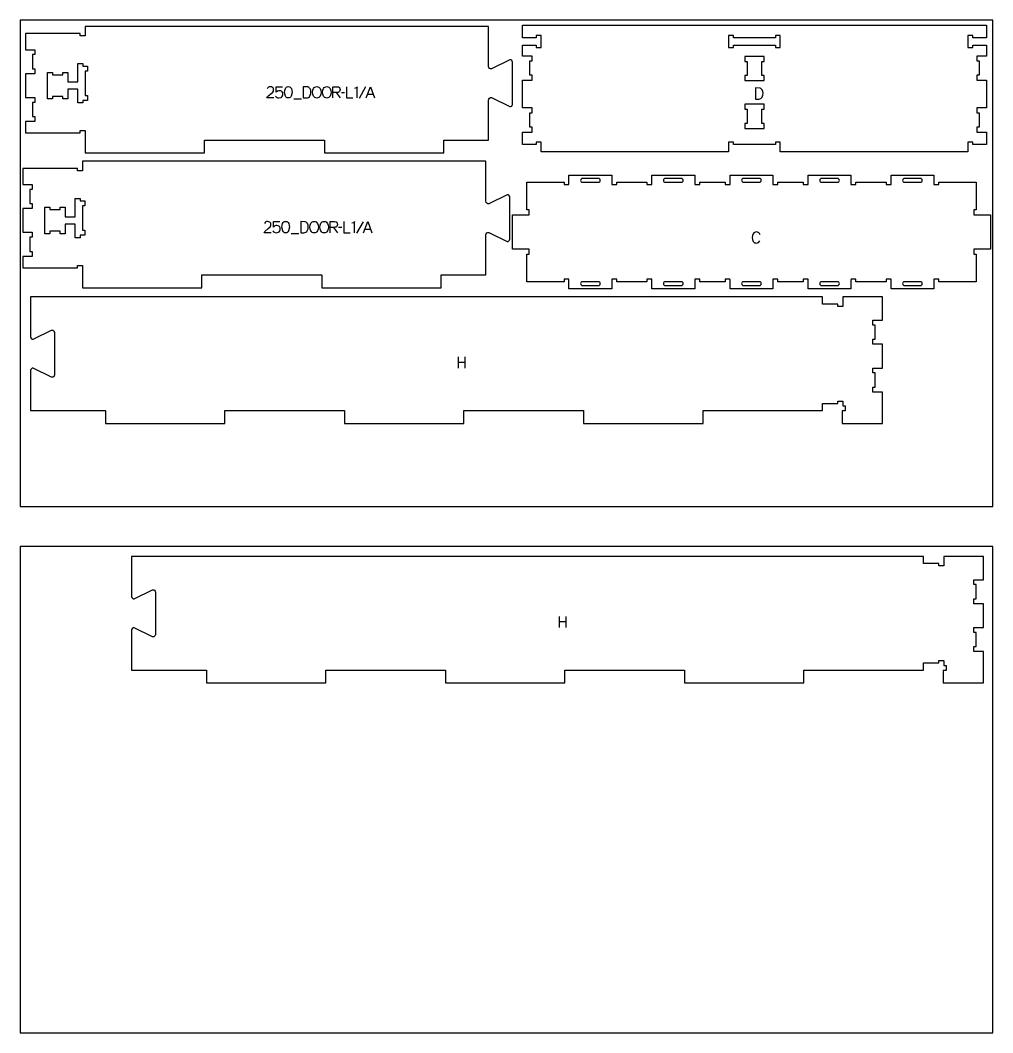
# Model space of a CAD drawing. Header units: millimetres. Extents: x -1220 to 1220, y -1930 to 4127.
# Drawn here: x -1220 to 1220, y -1930 to 610 of the extents above; entities that cross this region are included whole.
import ezdxf

# ---------------------------------------------------------------- set-up
doc = ezdxf.new("R2010")
doc.units = ezdxf.units.MM
for name, color, linetype, true_color in [('0_SHEET_SPRUCEPLY_2440X122', 1, 'Continuous', 0xff0000), ('1_ANYTOOL_1MMDEEP_LABELS_S', 2, 'Continuous', 0xffff00), ('3_ANYTOOL_CUTTHROUGH_INSID', 4, 'Continuous', 0x00ffff), ('4_ANYTOOL_CUTTHROUGH_OUTSI', 5, 'Continuous', 0x0000ff)]:
    doc.layers.add(name, color=color, linetype=linetype, true_color=true_color)

msp = doc.modelspace()

# ---------------------------------------------------------------- linework, layer by layer
at = {"layer": '0_SHEET_SPRUCEPLY_2440X122'}
for points in [[(-1220, 610), (-1220, -610), (1220, -610), (1220, 610)], [(-1220, -710), (-1220, -1930), (1220, -1930), (1220, -710)]]:
    msp.add_lwpolyline(points, close=True, dxfattribs=at)
at = {"layer": '1_ANYTOOL_1MMDEEP_LABELS_S'}
for p, q in [((-353.4, 442.8, 0), (-369.4, 414.1, 0)), ((-533.9, 412.9, 0), (-514.6, 412.9, 0)), ((-427.2, 428.7, 0), (-417.4, 415.2, 0)), ((-406.2, 428.2, 0), (-414.4, 428.1, 0)), ((-348.5, 424.2, 0), (-334.6, 424.2, 0)), ((-360, 104.6, 0), (-376.1, 75.9, 0)), ((-433.9, 90.5, 0), (-424.1, 77, 0)), ((-412.9, 90, 0), (-421.1, 89.9, 0)), ((-355.2, 86, 0), (-341.3, 86, 0)), ((-540.6, 74.7, 0), (-521.3, 74.7, 0)), ((-121.1, -234.6, 0), (-121.1, -262.6, 0)), ((-104.1, -248.4, 0), (-121.1, -248.4, 0)), ((-104.1, -262.6, 0), (-104.1, -234.6, 0)), ((132.2, -885.7, 0), (132.2, -913.7, 0)), ((149.3, -913.7, 0), (149.3, -885.7, 0)), ((149.3, -899.4, 0), (132.2, -899.4, 0))]:
    msp.add_line(p, q, dxfattribs=at)
for points in [[(-583.9, 415.3), (-601, 415.3), (-599.5, 418.5), (-591.6, 425.4), (-586.5, 429.8), (-584.9, 432.4), (-584.3, 435.6), (-584.9, 438.9), (-585.6, 440.2), (-586.7, 441.3), (-589.3, 442.7), (-592.6, 443.2), (-595.2, 442.9), (-597.4, 442), (-599.2, 440.6), (-600.6, 438.5)], [(-579.3, 419.7), (-577.6, 417.7), (-575.6, 416.3), (-573.4, 415.5), (-570.9, 415.2), (-565.5, 416.2), (-563.3, 417.7), (-561.7, 420.2), (-561, 422), (-560.8, 423.8), (-561.4, 427.5), (-563, 430.5), (-564.3, 431.7), (-565.8, 432.6), (-569.5, 433.2), (-572, 433), (-574.2, 432.2), (-578.2, 429.2), (-577.5, 443.2), (-562.4, 443.2)], [(-435.6, 415.2), (-435.6, 443.2), (-425, 443.2), (-421.7, 442.8), (-420.5, 442.2), (-419.4, 441.4), (-418.6, 440.4), (-418, 439.1), (-417.6, 435.9), (-418, 433.4), (-419.2, 431.1), (-420.1, 430.1), (-421.2, 429.4), (-422.4, 429), (-423.7, 428.8), (-425.3, 428.7), (-427.2, 428.7), (-435.6, 428.7)], [(-401.4, 443.2), (-401.4, 415.2), (-385.5, 415.2)], [(-374.6, 415.2), (-374.6, 443.3), (-374.8, 442.2), (-375.3, 441.3), (-376, 440.6), (-377, 440.1), (-381.1, 439.2)], [(-351.8, 415.2), (-341.6, 443.2), (-331.3, 415.2)], [(-590.6, 77.1), (-607.6, 77.1), (-606.2, 80.3), (-598.3, 87.3), (-593.2, 91.7), (-591.6, 94.3), (-591, 97.4), (-591.6, 100.7), (-592.3, 102), (-593.4, 103.1), (-596, 104.6), (-599.3, 105.1), (-601.9, 104.8), (-604.1, 103.9), (-605.8, 102.4), (-607.2, 100.3)], [(-586, 81.5), (-584.3, 79.6), (-582.3, 78.2), (-580.1, 77.3), (-577.6, 77.1), (-572.2, 78), (-570, 79.5), (-568.4, 82), (-567.7, 83.8), (-567.5, 85.6), (-568, 89.3), (-569.7, 92.3), (-571, 93.5), (-572.5, 94.4), (-576.2, 95.1), (-578.7, 94.8), (-580.9, 94), (-584.8, 91), (-584.2, 105.1), (-569, 105.1)], [(-442.3, 77.1), (-442.3, 105.1), (-431.7, 105.1), (-428.4, 104.6), (-427.1, 104), (-426.1, 103.2), (-425.3, 102.2), (-424.7, 100.9), (-424.2, 97.7), (-424.7, 95.2), (-425.9, 92.9), (-426.8, 91.9), (-427.9, 91.2), (-429, 90.8), (-430.4, 90.6), (-432, 90.5), (-433.9, 90.5), (-442.2, 90.5)], [(-408.1, 105.1), (-408.1, 77.1), (-392.2, 77.1)], [(-381.2, 77.1), (-381.2, 105.1), (-381.5, 104.1), (-382, 103.2), (-382.7, 102.5), (-383.7, 101.9), (-387.8, 101)], [(-358.4, 77.1), (-348.3, 105.1), (-338, 77.1)]]:
    msp.add_lwpolyline(points, dxfattribs=at)
for points in [[(-547.4, 443.5), (-544.8, 443.1), (-542.8, 442), (-541.1, 440.4), (-539.8, 438.4), (-538.4, 433.7), (-537.9, 428.9), (-539.9, 419.6), (-541.1, 417.6), (-542.8, 416.2), (-544.9, 415.3), (-547.4, 415), (-549.9, 415.3), (-552, 416.2), (-553.6, 417.6), (-554.8, 419.7), (-556.8, 428.9), (-556.4, 433.8), (-554.9, 438.5), (-553.6, 440.4), (-552, 442), (-549.9, 443.1)], [(-509.8, 443.2), (-509.8, 415.2), (-501.8, 415.3), (-498.9, 415.6), (-496.5, 416.5), (-494.6, 418), (-493.2, 420), (-491.3, 424.8), (-490.7, 429.9), (-491.3, 434.2), (-493, 438.1), (-496.3, 441.6), (-498.3, 442.6)], [(-475.7, 443.6), (-473.1, 443.2), (-471, 442.2), (-467.8, 438.7), (-465.9, 434), (-465.3, 429.1), (-466, 424.3), (-467.9, 419.6), (-469.4, 417.5), (-471.2, 416), (-473.4, 415.1), (-476, 414.8), (-478.7, 415.1), (-481, 416), (-482.9, 417.5), (-484.4, 419.6), (-486.3, 424.5), (-487, 429.4), (-486.3, 434.4), (-484.3, 439), (-482.7, 441), (-480.8, 442.4), (-478.4, 443.3)], [(-450.6, 443.6), (-448, 443.2), (-445.8, 442.2), (-442.6, 438.7), (-440.8, 434), (-440.2, 429.1), (-440.8, 424.3), (-442.8, 419.6), (-444.2, 417.5), (-446.1, 416), (-448.3, 415.1), (-450.9, 414.8), (-453.6, 415.1), (-455.8, 416), (-457.7, 417.5), (-459.2, 419.6), (-461.2, 424.5), (-461.8, 429.4), (-461.1, 434.4), (-459.1, 439), (-457.6, 441), (-455.6, 442.4), (-453.3, 443.3)], [(624.9, 440.2), (624.9, 412.2), (632.9, 412.3), (635.7, 412.6), (638.1, 413.5), (640.1, 415), (641.5, 417), (643.4, 421.7), (644, 426.9), (643.4, 431.2), (641.6, 435.1), (638.4, 438.6), (636.4, 439.6)], [(-554.1, 105.3), (-551.5, 104.9), (-549.4, 103.9), (-547.8, 102.3), (-546.5, 100.3), (-545, 95.5), (-544.6, 90.7), (-546.6, 81.5), (-547.8, 79.4), (-549.5, 78), (-551.5, 77.1), (-554.1, 76.8), (-556.6, 77.1), (-558.7, 78), (-560.3, 79.5), (-561.5, 81.5), (-563.5, 90.7), (-563.1, 95.6), (-561.6, 100.3), (-560.3, 102.3), (-558.7, 103.9), (-556.6, 104.9)], [(-516.4, 105.1), (-516.4, 77.1), (-508.5, 77.1), (-505.6, 77.5), (-503.2, 78.4), (-501.3, 79.8), (-499.8, 81.8), (-498, 86.6), (-497.4, 91.7), (-498, 96), (-499.7, 99.9), (-503, 103.5), (-505, 104.4)], [(-482.4, 105.4), (-479.8, 105), (-477.6, 104), (-474.4, 100.5), (-472.6, 95.8), (-472, 90.9), (-472.7, 86.1), (-474.6, 81.4), (-476.1, 79.3), (-477.9, 77.8), (-480.1, 76.9), (-482.7, 76.6), (-485.4, 76.9), (-487.7, 77.8), (-489.6, 79.3), (-491.1, 81.5), (-493, 86.3), (-493.6, 91.2), (-493, 96.2), (-491, 100.9), (-489.4, 102.8), (-487.5, 104.3), (-485.1, 105.1)], [(-457.2, 105.4), (-454.7, 105), (-452.5, 104), (-449.3, 100.5), (-447.4, 95.8), (-446.8, 90.9), (-447.5, 86.1), (-449.4, 81.4), (-450.9, 79.3), (-452.8, 77.8), (-455, 76.9), (-457.6, 76.6), (-460.2, 76.9), (-462.5, 77.8), (-464.4, 79.3), (-465.9, 81.5), (-467.8, 86.3), (-468.5, 91.2), (-467.8, 96.2), (-465.8, 100.9), (-464.2, 102.8), (-462.3, 104.3), (-460, 105.1)]]:
    msp.add_lwpolyline(points, close=True, dxfattribs=at)
msp.add_lwpolyline([(636.2, 71.9, 0.131103), (632.7, 76.9), (630.1, 78.4), (627, 78.9), (624.6, 78.6), (622.5, 77.8), (620.7, 76.4), (619.2, 74.5), (617.2, 69.9), (616.6, 64.9), (617.2, 59.9), (619.2, 55.3), (620.7, 53.3), (622.6, 52), (624.8, 51.2), (627.3, 50.9), (630, 51.3), (632.2, 52.4), (635.5, 56.3)], format="xyb", dxfattribs=at)
at = {"layer": '3_ANYTOOL_CUTTHROUGH_INSID'}
for points in [[(687, 572.1), (674.5, 572.1), (674.5, 566.1), (569.8, 566.1), (569.8, 572.1), (557.3, 572.1), (557.3, 541.6), (569.8, 541.6), (569.8, 547.6), (674.5, 547.6), (674.5, 541.6), (687, 541.6)], [(597.9, 506.6), (603.9, 506.6), (603.9, 471.1), (597.9, 471.1), (597.9, 458.6), (646.4, 458.6), (646.4, 471.1), (640.4, 471.1), (640.4, 506.6), (646.4, 506.6), (646.4, 519.1), (597.9, 519.1)], [(-1057, 421.1), (-1051, 421.1), (-1051, 408.6), (-1063, 408.6), (-1063, 402.6), (-1075.5, 402.6), (-1075.5, 436.7), (-1101, 436.7), (-1101, 412.7), (-1113.5, 412.7), (-1113.5, 418.7), (-1139, 418.7), (-1139, 412.7), (-1151.5, 412.7), (-1151.5, 479.2), (-1139, 479.2), (-1139, 473.2), (-1113.5, 473.2), (-1113.5, 479.2), (-1101, 479.2), (-1101, 455.2), (-1075.5, 455.2), (-1075.5, 501.1), (-1063, 501.1), (-1063, 495.1), (-1051, 495.1), (-1051, 482.6), (-1057, 482.6)], [(597.9, 386.6), (603.9, 386.6), (603.9, 351.1), (597.9, 351.1), (597.9, 338.6), (646.4, 338.6), (646.4, 351.1), (640.4, 351.1), (640.4, 386.6), (646.4, 386.6), (646.4, 399.1), (597.9, 399.1)], [(-1063.7, 83), (-1057.7, 83), (-1057.7, 70.5), (-1069.7, 70.5), (-1069.7, 64.5), (-1082.2, 64.5), (-1082.2, 98.5), (-1107.7, 98.5), (-1107.7, 74.5), (-1120.2, 74.5), (-1120.2, 80.5), (-1145.7, 80.5), (-1145.7, 74.5), (-1158.2, 74.5), (-1158.2, 141), (-1145.7, 141), (-1145.7, 135), (-1120.2, 135), (-1120.2, 141), (-1107.7, 141), (-1107.7, 117), (-1082.2, 117), (-1082.2, 163), (-1069.7, 163), (-1069.7, 157), (-1057.7, 157), (-1057.7, 144.5), (-1063.7, 144.5)]]:
    msp.add_lwpolyline(points, close=True, dxfattribs=at)
for points in [[(230.5, 203.6, 1), (230.5, 213.1), (190.5, 213.1, 1), (190.5, 203.6)], [(438.5, 203.6, 1), (438.5, 213.1), (398.5, 213.1, 1), (398.5, 203.6)], [(634.5, 203.7, 1), (634.5, 213.2), (594.5, 213.2, 1), (594.5, 203.7)], [(830.5, 203.6, 1), (830.5, 213.1), (790.5, 213.1, 1), (790.5, 203.6)], [(1038.5, 203.6, 1), (1038.5, 213.1), (998.5, 213.1, 1), (998.5, 203.6)], [(230.5, -45.9), (190.5, -45.9, 1), (190.5, -55.4), (230.5, -55.4, 1)], [(438.5, -45.9), (398.5, -45.9, 1), (398.5, -55.4), (438.5, -55.4, 1)], [(634.5, -45.9), (594.5, -45.9, 1), (594.5, -55.4), (634.5, -55.4, 1)], [(830.5, -45.9), (790.5, -45.9, 1), (790.5, -55.4), (830.5, -55.4, 1)], [(1038.5, -45.9), (998.5, -45.9, 1), (998.5, -55.4), (1038.5, -55.4, 1)]]:
    msp.add_lwpolyline(points, format="xyb", close=True, dxfattribs=at)
at = {"layer": '4_ANYTOOL_CUTTHROUGH_OUTSI'}
for points in [[(-157.3, 309.2), (-45, 309.2), (-45, 409.8, -0.463455), (-37.8, 416), (-37.7, 416), (8.3, 393.3, 0.461531), (15, 399), (15, 504.8, 0.461531), (8.3, 510.5), (-37.7, 487.9), (-37.8, 487.8, -0.463455), (-45, 494), (-45, 594.7), (-1057, 594.7), (-1057, 570.9, -0.414214), (-1057.3, 570.7), (-1069.3, 570.7, -0.414214), (-1069.5, 570.9), (-1069.5, 576.7), (-1207, 576.7), (-1207, 536.2), (-1183.3, 536.2, -0.414214), (-1183, 535.9), (-1183, 523.9, -0.414214), (-1183.3, 523.7), (-1189, 523.7), (-1189, 488.2), (-1183.3, 488.2, -0.414214), (-1183, 487.9), (-1183, 475.9, -0.414214), (-1183.3, 475.7), (-1207, 475.7), (-1207, 416.2), (-1183.3, 416.2, -0.414214), (-1183, 415.9), (-1183, 403.9, -0.414214), (-1183.3, 403.7), (-1189, 403.7), (-1189, 368.2), (-1183.3, 368.2, -0.414214), (-1183, 367.9), (-1183, 355.9, -0.414214), (-1183.3, 355.7), (-1207, 355.7), (-1207, 327.2), (-1069.5, 327.2), (-1069.5, 332.9, -0.414214), (-1069.3, 333.2), (-1057.3, 333.2, -0.414214), (-1057, 332.9), (-1057, 277.2), (-757.5, 277.2), (-757.5, 308.9, -0.414214), (-757.3, 309.2), (-457.3, 309.2, -0.414214), (-457, 308.9), (-457, 277.2), (-157.5, 277.2), (-157.5, 308.9, -0.414214)], [(1169.8, 571.9, 0.414214), (1169.5, 572.1), (1157.5, 572.1, 0.414214), (1157.3, 571.9), (1157.3, 541.9, 0.414214), (1157.5, 541.6), (1169.5, 541.6, 0.414214), (1169.8, 541.9), (1169.8, 547.6), (1203.9, 547.6), (1203.9, 520.1), (1180.1, 520.1, 0.414206), (1179.9, 519.9), (1179.9, 508.4, 0.414221), (1180.1, 508.2), (1185.9, 508.2), (1185.9, 472.1), (1180.1, 472.1, 0.414214), (1179.9, 471.9), (1179.9, 459.9, 0.414214), (1180.1, 459.6), (1203.9, 459.6), (1203.9, 390.1), (1180.1, 390.1, 0.414214), (1179.9, 389.9), (1179.9, 377.9, 0.414214), (1180.1, 377.6), (1185.9, 377.6), (1185.9, 342.1), (1180.1, 342.1, 0.414214), (1179.9, 341.9), (1179.9, 329.9, 0.414214), (1180.1, 329.6), (1203.9, 329.6), (1203.9, 298.1), (1169.8, 298.1), (1169.8, 303.9, 0.414214), (1169.5, 304.1), (1157.5, 304.1, 0.414214), (1157.3, 303.9), (1157.3, 280.1), (687, 280.1), (687, 303.9, 0.414214), (686.7, 304.1), (674.7, 304.1, 0.414214), (674.5, 303.9), (674.5, 298.1), (569.8, 298.1), (569.8, 303.9, 0.414214), (569.5, 304.1), (557.5, 304.1, 0.414214), (557.3, 303.9), (557.3, 280.1), (87, 280.1), (87, 303.9, 0.414214), (86.7, 304.1), (74.7, 304.1, 0.414214), (74.5, 303.9), (74.5, 298.1), (40.4, 298.1), (40.4, 329.6), (64.1, 329.6, 0.414214), (64.4, 329.9), (64.4, 341.9, 0.414214), (64.1, 342.1), (58.4, 342.1), (58.4, 377.6), (64.1, 377.6, 0.414214), (64.4, 377.9), (64.4, 389.9, 0.414214), (64.1, 390.1), (40.4, 390.1), (40.4, 459.6), (64.1, 459.6, 0.414214), (64.4, 459.9), (64.4, 471.9, 0.414214), (64.1, 472.1), (58.4, 472.1), (58.4, 508.2), (64.1, 508.2, 0.414221), (64.4, 508.4), (64.4, 519.9, 0.414206), (64.1, 520.1), (40.4, 520.1), (40.4, 547.6), (74.5, 547.6), (74.5, 541.9, 0.414214), (74.7, 541.6), (86.7, 541.6, 0.414214), (87, 541.9), (87, 571.9, 0.414214), (86.7, 572.1), (74.7, 572.1, 0.414214), (74.5, 571.9), (74.5, 566.1), (40.4, 566.1), (40.4, 597.6), (1203.9, 597.6), (1203.9, 566.1), (1169.8, 566.1)], [(-164, -29), (-51.7, -29), (-51.7, 71.7, -0.463455), (-44.4, 77.8), (-44.4, 77.8), (1.6, 55.2, 0.461531), (8.3, 60.8), (8.3, 166.7, 0.461531), (1.6, 172.3), (-44.4, 149.7), (-44.4, 149.7, -0.463455), (-51.7, 155.8), (-51.7, 256.5), (-1063.7, 256.5), (-1063.7, 232.8, -0.414214), (-1064, 232.5), (-1076, 232.5, -0.414214), (-1076.2, 232.8), (-1076.2, 238.5), (-1213.7, 238.5), (-1213.7, 198), (-1190, 198, -0.414214), (-1189.7, 197.8), (-1189.7, 185.8, -0.414214), (-1190, 185.5), (-1195.7, 185.5), (-1195.7, 150), (-1190, 150, -0.414214), (-1189.7, 149.8), (-1189.7, 137.8, -0.414214), (-1190, 137.5), (-1213.7, 137.5), (-1213.7, 78), (-1190, 78, -0.414214), (-1189.7, 77.8), (-1189.7, 65.8, -0.414214), (-1190, 65.5), (-1195.7, 65.5), (-1195.7, 30), (-1190, 30, -0.414214), (-1189.7, 29.8), (-1189.7, 17.8, -0.414214), (-1190, 17.5), (-1213.7, 17.5), (-1213.7, -11), (-1076.2, -11), (-1076.2, -5.2, -0.414214), (-1076, -5), (-1064, -5, -0.414214), (-1063.7, -5.2), (-1063.7, -61), (-764.2, -61), (-764.2, -29.2, -0.414214), (-764, -29), (-464, -29, -0.414214), (-463.7, -29.2), (-463.7, -61), (-164.2, -61), (-164.2, -29.2, -0.414214)], [(144.3, 197.9, 0.414214), (144.5, 197.6), (156.5, 197.6, 0.414214), (156.8, 197.9), (156.8, 221.6), (264.3, 221.6), (264.3, 197.9, 0.414214), (264.5, 197.6), (276.5, 197.6, 0.414214), (276.8, 197.9), (276.8, 203.6), (352.3, 203.6), (352.3, 197.9, 0.414214), (352.5, 197.6), (364.5, 197.6, 0.414214), (364.8, 197.9), (364.8, 221.6), (472.3, 221.6), (472.3, 197.9, 0.414214), (472.5, 197.6), (484.5, 197.6, 0.414214), (484.8, 197.9), (484.8, 203.6), (548.3, 203.7), (548.3, 197.9, 0.414214), (548.5, 197.7), (560.5, 197.7, 0.414214), (560.8, 197.9), (560.8, 221.7), (668.3, 221.7), (668.3, 197.9, 0.414214), (668.5, 197.7), (680.5, 197.7, 0.414214), (680.8, 197.9), (680.8, 203.7), (744.3, 203.6), (744.3, 197.9, 0.414214), (744.5, 197.6), (756.5, 197.6, 0.414214), (756.8, 197.9), (756.8, 221.6), (864.3, 221.6), (864.3, 197.9, 0.414214), (864.5, 197.6), (876.5, 197.6, 0.414214), (876.8, 197.9), (876.8, 203.6), (952.3, 203.6), (952.3, 197.9, 0.414214), (952.5, 197.6), (964.5, 197.6, 0.414214), (964.8, 197.9), (964.8, 221.6), (1072.3, 221.6), (1072.3, 197.9, 0.414214), (1072.5, 197.6), (1084.5, 197.6, 0.414214), (1084.8, 197.9), (1084.8, 203.6), (1178.3, 203.6), (1178.3, 134.1), (1172.5, 134.1, 0.414214), (1172.3, 133.9), (1172.3, 121.9, 0.414214), (1172.5, 121.6), (1214.3, 121.6), (1214.3, 36.1), (1172.5, 36.1, 0.414214), (1172.3, 35.9), (1172.3, 23.9, 0.414214), (1172.5, 23.6), (1178.3, 23.6), (1178.3, -45.9), (1084.8, -45.9), (1084.8, -40.1, 0.414214), (1084.5, -39.9), (1072.5, -39.9, 0.414214), (1072.3, -40.1), (1072.3, -63.9), (964.8, -63.9), (964.8, -40.1, 0.414214), (964.5, -39.9), (952.5, -39.9, 0.414214), (952.3, -40.1), (952.3, -45.9), (876.8, -45.9), (876.8, -40.1, 0.414214), (876.5, -39.9), (864.5, -39.9, 0.414214), (864.3, -40.1), (864.3, -63.9), (756.8, -63.9), (756.8, -40.1, 0.414214), (756.5, -39.9), (744.5, -39.9, 0.414214), (744.3, -40.1), (744.3, -45.9), (680.8, -45.9), (680.8, -40.2, 0.414214), (680.5, -39.9), (668.5, -39.9, 0.414214), (668.3, -40.2), (668.3, -63.9), (560.8, -63.9), (560.8, -40.2, 0.414214), (560.5, -39.9), (548.5, -39.9, 0.414214), (548.3, -40.2), (548.3, -45.9), (484.8, -45.9), (484.8, -40.1, 0.414214), (484.5, -39.9), (472.5, -39.9, 0.414214), (472.3, -40.1), (472.3, -63.9), (364.8, -63.9), (364.8, -40.1, 0.414214), (364.5, -39.9), (352.5, -39.9, 0.414214), (352.3, -40.1), (352.3, -45.9), (276.8, -45.9), (276.8, -40.1, 0.414214), (276.5, -39.9), (264.5, -39.9, 0.414214), (264.3, -40.1), (264.3, -63.9), (156.8, -63.9), (156.8, -40.1, 0.414214), (156.5, -39.9), (144.5, -39.9, 0.414214), (144.3, -40.1), (144.3, -45.9), (50.8, -45.9), (50.8, 23.6), (56.5, 23.6, 0.414214), (56.8, 23.9), (56.8, 35.9, 0.414214), (56.5, 36.1), (14.8, 36.1), (14.8, 121.6), (56.5, 121.6, 0.414214), (56.8, 121.9), (56.8, 133.9, 0.414214), (56.5, 134.1), (50.8, 134.1), (50.8, 203.6), (144.3, 203.6)], [(-1193.9, -184.6, 0.461531), (-1187.3, -190.2), (-1141.3, -167.6), (-1141.2, -167.6, -0.463455), (-1133.9, -173.7), (-1133.9, -279.6, -0.463455), (-1141.2, -285.7), (-1141.3, -285.7), (-1187.3, -263, 0.461531), (-1193.9, -268.7), (-1193.9, -369.4), (-1006.7, -369.4, -0.414214), (-1006.4, -369.6), (-1006.4, -401.4), (-706.9, -401.4), (-706.9, -369.6, -0.414214), (-706.7, -369.4), (-406.7, -369.4, -0.414214), (-406.4, -369.6), (-406.4, -401.4), (-106.9, -401.4), (-106.9, -369.6, -0.414214), (-106.7, -369.4), (193.3, -369.4, -0.414214), (193.6, -369.6), (193.6, -401.4), (493.1, -401.4), (493.1, -369.6, -0.414214), (493.3, -369.4), (793.1, -369.4), (793.1, -351.6, -0.414214), (793.3, -351.4), (831.1, -351.4), (831.1, -345.6, -0.414214), (831.3, -345.4), (843.3, -345.4, -0.414214), (843.6, -345.6), (843.6, -357.4), (849.3, -357.4, -0.414214), (849.6, -357.6), (849.6, -369.6, -0.414214), (849.3, -369.9), (842.2, -369.9), (842.2, -401.4), (943.1, -401.4), (943.1, -322.9), (919.3, -322.9, -0.414214), (919.1, -322.6), (919.1, -310.6, -0.414214), (919.3, -310.4), (925.1, -310.4), (925.1, -274.9), (919.3, -274.9, -0.414214), (919.1, -274.6), (919.1, -262.6, -0.414214), (919.3, -262.4), (943.1, -262.4), (943.1, -202.9), (919.3, -202.9, -0.414214), (919.1, -202.6), (919.1, -190.6, -0.414214), (919.3, -190.4), (925.1, -190.4), (925.1, -154.9), (919.3, -154.9, -0.414214), (919.1, -154.6), (919.1, -142.6, -0.414214), (919.3, -142.4), (943.1, -142.4), (943.1, -83.9), (843.6, -83.9), (843.6, -107.6, -0.414214), (843.3, -107.9), (831.3, -107.9, -0.414214), (831.1, -107.6), (831.1, -101.9), (793.3, -101.9, -0.414214), (793.1, -101.6), (793.1, -83.9), (-1193.9, -83.9)], [(-940.6, -835.6, 0.461531), (-933.9, -841.3), (-887.9, -818.6), (-887.9, -818.6, -0.463455), (-880.6, -824.7), (-880.6, -930.6, -0.463455), (-887.9, -936.7), (-887.9, -936.7), (-933.9, -914.1, 0.461531), (-940.6, -919.7), (-940.6, -1020.4), (-753.4, -1020.4, -0.414214), (-753.1, -1020.7), (-753.1, -1052.4), (-453.6, -1052.4), (-453.6, -1020.7, -0.414214), (-453.4, -1020.4), (-153.4, -1020.4, -0.414214), (-153.1, -1020.7), (-153.1, -1052.4), (146.4, -1052.4), (146.4, -1020.7, -0.414214), (146.6, -1020.4), (446.6, -1020.4, -0.414214), (446.9, -1020.7), (446.9, -1052.4), (746.4, -1052.4), (746.4, -1020.7, -0.414214), (746.6, -1020.4), (1046.4, -1020.4), (1046.4, -1002.7, -0.414214), (1046.6, -1002.4), (1084.4, -1002.4), (1084.4, -996.7, -0.414214), (1084.6, -996.4), (1096.6, -996.4, -0.414214), (1096.9, -996.7), (1096.9, -1008.4), (1102.6, -1008.4, -0.414214), (1102.9, -1008.7), (1102.9, -1020.7, -0.414214), (1102.6, -1020.9), (1095.5, -1020.9), (1095.5, -1052.4), (1196.4, -1052.4), (1196.4, -973.9), (1172.6, -973.9, -0.414214), (1172.4, -973.7), (1172.4, -961.7, -0.414214), (1172.6, -961.4), (1178.4, -961.4), (1178.4, -925.9), (1172.6, -925.9, -0.414214), (1172.4, -925.7), (1172.4, -913.7, -0.414214), (1172.6, -913.4), (1196.4, -913.4), (1196.4, -853.9), (1172.6, -853.9, -0.414214), (1172.4, -853.7), (1172.4, -841.7, -0.414214), (1172.6, -841.4), (1178.4, -841.4), (1178.4, -805.9), (1172.6, -805.9, -0.414214), (1172.4, -805.7), (1172.4, -793.7, -0.414214), (1172.6, -793.4), (1196.4, -793.4), (1196.4, -734.9), (1096.9, -734.9), (1096.9, -758.7, -0.414214), (1096.6, -758.9), (1084.6, -758.9, -0.414214), (1084.4, -758.7), (1084.4, -752.9), (1046.6, -752.9, -0.414214), (1046.4, -752.7), (1046.4, -734.9), (-940.6, -734.9)]]:
    msp.add_lwpolyline(points, format="xyb", close=True, dxfattribs=at)

doc.saveas('drawing.dxf')
